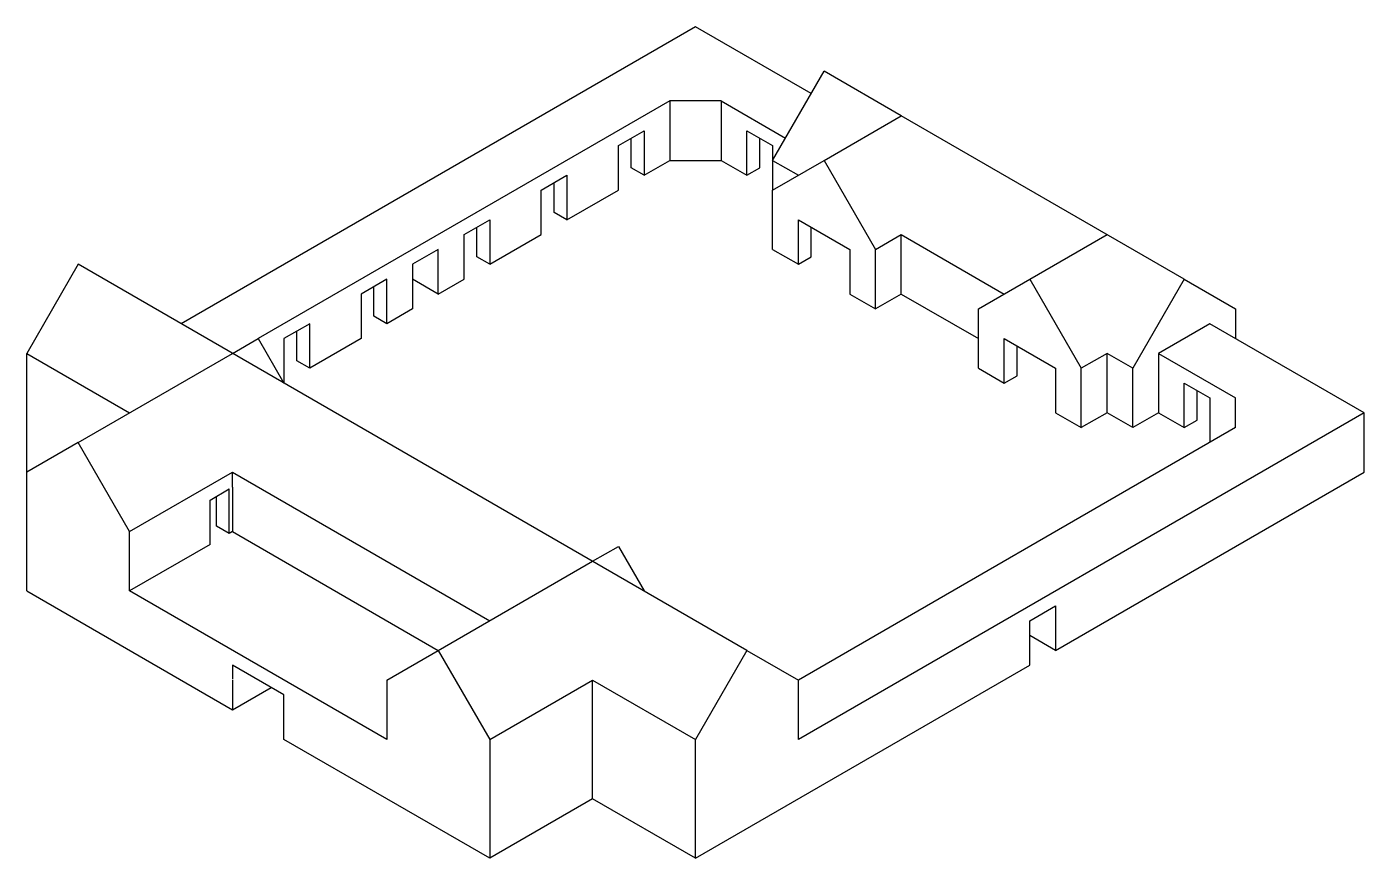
# Model space of a CAD drawing. Header units: inches. Extents: x 11.3 to 56.3, y 8.5 to 36.5.
import ezdxf

# ---------------------------------------------------------------- set-up
doc = ezdxf.new("R2010")
doc.units = ezdxf.units.IN
doc.header["$MEASUREMENT"] = 0

msp = doc.modelspace()

# ---------------------------------------------------------------- linework, layer by layer
for p, q in [((33.775, 36.5), (16.454, 26.5)), ((37.672, 34.25), (33.775, 36.5)), ((36.373, 32), (38.105, 35)), ((40.703, 33.5), (38.105, 35)), ((32.909, 34), (19.053, 26)), ((34.641, 34), (32.909, 34)), ((32.909, 34), (32.909, 32)), ((34.641, 34), (34.641, 32)), ((34.641, 34), (36.806, 32.75)), ((38.105, 32), (40.703, 33.5)), ((50.229, 28), (40.703, 33.5)), ((31.177, 32.5), (32.043, 33)), ((32.043, 33), (32.043, 31.5)), ((35.507, 31.5), (35.507, 33)), ((35.507, 33), (36.373, 32.5)), ((31.177, 31), (31.177, 32.5)), ((31.61, 31.75), (31.61, 32.75)), ((35.94, 31.75), (35.94, 32.75)), ((36.373, 32.5), (36.373, 32)), ((32.043, 31.5), (32.909, 32)), ((32.909, 32), (34.641, 32)), ((34.641, 32), (35.507, 31.5)), ((36.373, 31), (38.105, 32)), ((36.373, 32), (37.239, 31.5)), ((36.373, 32), (36.373, 31)), ((38.105, 32), (39.837, 29)), ((32.043, 31.5), (31.61, 31.75)), ((35.507, 31.5), (35.94, 31.75)), ((28.579, 31), (29.445, 31.5)), ((29.012, 30.25), (29.012, 31.24)), ((29.445, 31.5), (29.445, 30)), ((28.579, 29.5), (28.579, 31)), ((29.445, 30), (31.177, 31)), ((36.373, 29), (36.373, 31)), ((29.445, 30), (29.012, 30.25)), ((25.981, 29.5), (26.847, 30)), ((26.414, 28.75), (26.414, 29.745)), ((26.847, 30), (26.847, 28.5)), ((37.239, 28.5), (37.239, 30)), ((37.239, 30), (38.971, 29)), ((37.672, 28.75), (37.672, 29.75)), ((25.981, 28), (25.981, 29.5)), ((26.847, 28.5), (28.579, 29.5)), ((39.837, 29), (40.703, 29.5)), ((40.703, 27.5), (40.703, 29.5)), ((40.703, 29.5), (44.167, 27.5)), ((45.033, 28), (47.631, 29.5)), ((25.115, 29), (24.249, 28.5)), ((25.115, 27.5), (25.115, 29)), ((36.373, 29), (37.239, 28.5)), ((38.971, 29), (38.971, 27.5)), ((39.837, 27), (39.837, 29)), ((12.99, 28.5), (11.258, 25.5)), ((35.507, 15.5), (12.99, 28.5)), ((24.249, 28.5), (24.249, 27)), ((26.847, 28.5), (26.414, 28.75)), ((37.239, 28.5), (37.672, 28.75)), ((23.383, 28), (22.517, 27.5)), ((23.383, 26.5), (23.383, 28)), ((25.115, 27.5), (24.249, 28)), ((25.115, 27.5), (25.981, 28)), ((43.301, 27), (45.033, 28)), ((45.033, 28), (46.765, 25)), ((50.229, 28), (48.497, 25)), ((50.229, 28), (51.962, 27)), ((22.517, 27.5), (22.517, 26)), ((22.95, 26.75), (22.95, 27.75)), ((38.971, 27.5), (39.837, 27)), ((40.703, 27.5), (39.837, 27)), ((40.703, 27.5), (43.301, 26)), ((23.383, 26.5), (22.95, 26.75)), ((24.249, 27), (23.383, 26.5)), ((43.301, 25), (43.301, 27)), ((51.962, 27), (51.962, 26.007)), ((20.785, 26.5), (19.919, 26)), ((20.352, 25.25), (20.352, 26.25)), ((20.785, 25), (20.785, 26.5)), ((51.095, 26.5), (49.363, 25.5)), ((56.292, 23.5), (51.095, 26.5)), ((18.187, 25.5), (19.053, 26)), ((19.053, 26), (19.919, 24.5)), ((19.919, 26), (19.919, 24.5)), ((22.517, 26), (20.785, 25)), ((44.167, 24.5), (44.167, 26)), ((44.167, 26), (45.899, 25)), ((44.6, 24.75), (44.6, 25.75)), ((11.258, 17.5), (11.258, 25.5)), ((11.258, 25.5), (14.722, 23.5)), ((12.99, 22.5), (18.187, 25.5)), ((20.785, 25), (20.352, 25.25)), ((47.631, 25.5), (46.765, 25)), ((47.631, 23.5), (47.631, 25.5)), ((48.497, 25), (47.631, 25.5)), ((49.363, 25.5), (49.363, 23.5)), ((49.363, 25.5), (51.962, 24)), ((43.301, 25), (44.167, 24.5)), ((45.899, 25), (45.899, 23.5)), ((46.765, 23), (46.765, 25)), ((48.497, 23), (48.497, 25)), ((44.167, 24.5), (44.6, 24.75)), ((50.229, 23), (50.229, 24.5)), ((50.229, 24.5), (51.095, 24)), ((50.662, 23.25), (50.662, 24.25)), ((51.095, 24), (51.095, 22.5)), ((51.962, 23), (51.962, 24)), ((56.292, 23.5), (37.239, 12.5)), ((45.899, 23.5), (46.765, 23)), ((47.631, 23.5), (46.765, 23)), ((48.497, 23), (47.631, 23.5)), ((49.363, 23.5), (48.497, 23)), ((49.363, 23.5), (50.229, 23)), ((56.292, 21.5), (56.292, 23.5)), ((56.292, 23.5), (56.292, 23.5)), ((56.292, 23.5), (56.292, 23.5)), ((51.962, 23), (37.239, 14.5)), ((50.229, 23), (50.662, 23.25)), ((12.99, 22.5), (11.258, 21.5)), ((14.722, 19.5), (12.99, 22.5)), ((14.722, 19.5), (18.187, 21.5)), ((18.187, 21.5), (26.847, 16.5)), ((18.187, 21), (18.187, 21.5)), ((45.899, 15.5), (56.292, 21.5)), ((17.429, 20.562), (18.078, 20.938)), ((18.078, 19.438), (18.078, 20.938)), ((18.187, 21), (18.187, 19.5)), ((17.429, 19.062), (17.429, 20.562)), ((17.645, 19.688), (17.645, 20.688)), ((14.722, 17.5), (14.722, 19.5)), ((18.078, 19.438), (17.645, 19.688)), ((18.187, 19.5), (18.078, 19.438)), ((18.187, 19.5), (25.115, 15.5)), ((17.429, 19.062), (14.722, 17.5)), ((30.311, 18.5), (31.177, 19)), ((31.177, 19), (32.043, 17.5)), ((25.115, 15.5), (30.311, 18.5)), ((11.258, 17.5), (18.187, 13.5)), ((23.383, 12.5), (14.722, 17.5)), ((45.033, 16.5), (45.899, 17)), ((45.899, 17), (45.899, 15.5)), ((45.033, 15), (45.033, 16.5)), ((45.899, 15.5), (45.033, 16)), ((23.383, 14.5), (25.115, 15.5)), ((25.115, 15.5), (26.847, 12.5)), ((35.507, 15.5), (33.775, 12.5)), ((35.507, 15.5), (37.239, 14.5)), ((19.919, 14), (18.187, 15)), ((18.187, 15), (18.187, 14.525)), ((33.775, 8.5), (45.033, 15)), ((18.187, 14.5), (18.187, 13.5)), ((23.383, 14.5), (23.383, 12.5)), ((26.847, 12.5), (30.311, 14.5)), ((30.311, 10.5), (30.311, 14.5)), ((30.311, 14.5), (33.775, 12.5)), ((37.239, 12.5), (37.239, 14.5)), ((18.187, 13.5), (19.486, 14.25)), ((19.919, 13.5), (19.919, 14)), ((19.919, 12.5), (19.919, 13.5)), ((26.847, 8.5), (19.919, 12.5)), ((26.847, 12.5), (26.847, 8.5)), ((33.775, 8.5), (33.775, 12.5)), ((30.311, 10.5), (26.847, 8.5)), ((33.775, 8.5), (30.311, 10.5))]:
    msp.add_line(p, q)

doc.saveas('drawing.dxf')
